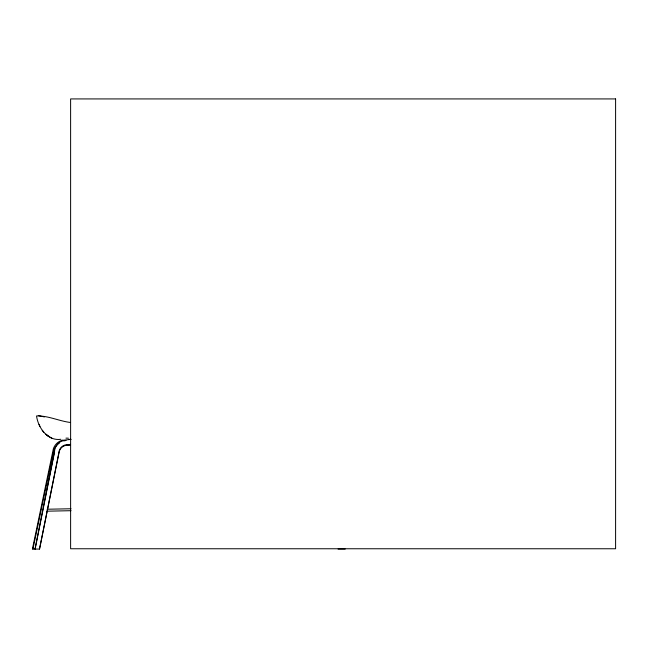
<?xml version="1.0" encoding="UTF-8"?>
<svg xmlns="http://www.w3.org/2000/svg" width="648" height="648" viewBox="0 0 648 648"><rect width="100%" height="100%" fill="white"/><g stroke="black" fill="none" stroke-linecap="round" stroke-linejoin="round"><path stroke-width="0.97" d="M34.984 549.075L54.975 448.886A13.316 13.057 -12 0 1 59.203 442.649L60.442 441.782A12.701 12.49 -10.2 0 1 64.646 440.049L71.167 439.368M35.13 549.075L54.635 451.672M39.479 549.075L59.284 450.627A8.586 8.432 -11.3 0 1 62.832 446.002A8.246 8.108 -10.9 0 1 65.578 444.893L70.575 444.374M32.918 549.075L53.873 450.141A13.268 13.033 -35.9 0 1 59.397 443.013M62.046 440.956L62.483 440.656M63.585 440.956L66.072 440.494M68.437 438.178L65.95 438.145M68.583 439.457L70.567 439.279M66.323 445.184L70.292 444.828M70.608 444.917L65.618 445.435A8.513 8.4 -12.1 0 0 59.333 451.186L39.544 549.075L32.4 549.075L53.33 448.886A13.316 12.984 -29.7 0 1 57.623 442.641L58.871 441.782A12.701 12.425 -29.3 0 1 63.075 440.049M60.904 439.287C47.62 441.248 38.159 427.761 36.531 415.967C47.733 415.465 59.171 421.111 70.43 422.48M47.093 509.239L71.029 508.753M47.118 511.183L71.045 510.697M338.062 549.075L345.206 549.075M39.245 415.814L41.261 416.235M42.695 416.551L44.42 416.948M38.273 415.635L38.637 415.676M51.994 438.372L47.725 435.691M42.209 430.353L43.772 432.24M39.05 424.383L39.917 426.416M63.358 445.686A8.513 8.343 -32.7 0 1 64.314 445.411M615.6 98.925L70.616 98.925L70.616 548.759L615.6 548.759L615.6 98.925M45.927 434.249L47.822 435.748L45.927 434.249"/></g></svg>
